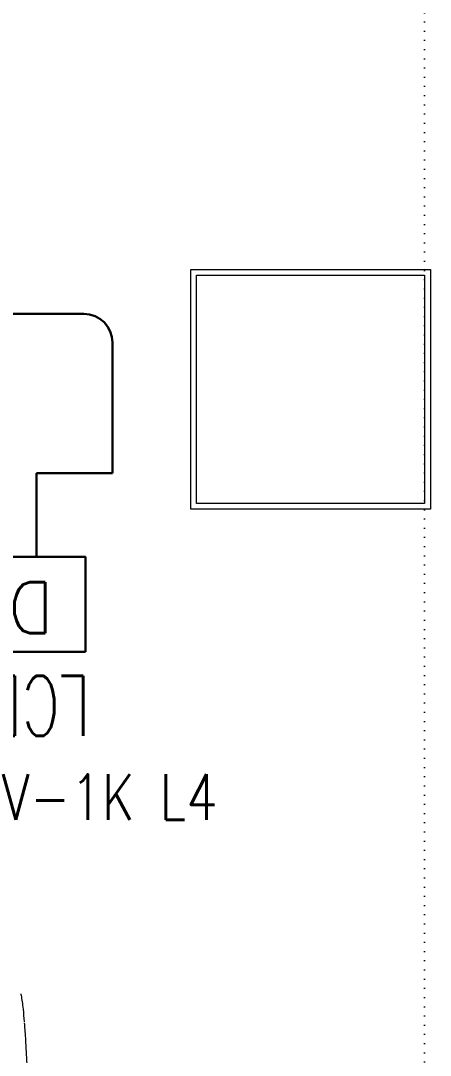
# Model space of a CAD drawing. Extents: x -1073 to 35213, y -1180 to 6950.
# Drawn here: x 18339.1 to 18482.8, y 1519.1 to 1881.6 of the extents above; entities that cross this region are included whole.
import ezdxf

# ---------------------------------------------------------------- set-up
doc = ezdxf.new("R2010")
doc.units = 0
doc.header["$LTSCALE"] = 25
doc.linetypes.add('DOT2', pattern=[0.125, 0, -0.125])
doc.layers.get('0').update_dxf_attribs({"color": 9, "lineweight": 9})
for name, color, linetype, lineweight in [('01', 9, 'Continuous', 9), ('04', 9, 'Continuous', 9), ('14', 9, 'Continuous', 9), ('20', 9, 'DOT2', 9), ('DATA TAVAN', 160, 'Continuous', 30), ('E-DATA LCD EKRAN', 7, 'Continuous', 30), ('E-DATA PRİZİ (RJ45)', 7, 'Continuous', 30), ('E-YAZI', 7, 'Continuous', 30)]:
    doc.layers.add(name, color=color, linetype=linetype, lineweight=lineweight)
doc.styles.add('E-YAZI', font='txttw.shx')

# ---------------------------------------------------------------- blocks, each defined once
blk = doc.blocks.new('p-kolon-80x80-vw')
at = {"layer": '01'}
blk.add_lwpolyline([(-40, -40), (-40, 40), (40, 40), (40, -40)], close=True, dxfattribs=at)
blk = doc.blocks.new('p-araba-polo')
for points, degree, knots in [([(0.4758, -0.7941), (0.4779, -0.7946), (0.4931, -0.7978), (0.5106, -0.8003), (0.5297, -0.8023)], 3, [0, 0, 0, 0, 0.124213, 1, 1, 1, 1]), ([(0.578, -0.8067), (0.5852, -0.8073), (0.6136, -0.8094), (0.6943, -0.8142), (0.7938, -0.8181), (0.9022, -0.8216), (0.9869, -0.8238), (1.0486, -0.8241), (1.0808, -0.8236)], 3, [0, 0, 0, 0, 0.049552, 0.182368, 0.511137, 0.607099, 0.78604, 1, 1, 1, 1]), ([(0.5894, -0.8074), (0.5894, -0.8074), (0.5894, -0.8074), (0.5894, -0.8074), (0.5894, -0.8074), (0.5894, -0.8074), (0.5894, -0.8074), (0.5894, -0.8074), (0.5894, -0.8074), (0.5894, -0.8074), (0.5894, -0.8074), (0.5894, -0.8074), (0.5894, -0.8074), (0.5894, -0.8074), (0.5894, -0.8074)], 7, [0, 0, 0, 0, 0, 0, 0, 0, 1, 1, 1, 1, 1, 1, 1, 1, 1, 1, 1, 1, 1, 1, 1])]:
    blk.add_open_spline(points, degree=degree, knots=knots)
blk.add_open_spline([(0.5299, -0.8023), (0.5443, -0.8039), (0.5588, -0.8052), (0.5741, -0.8064)], degree=3)
blk = doc.blocks.new('E-LCD+TV')
at = {"layer": 'E-DATA PRİZİ (RJ45)', "color": 1}
for p, q in [((38.46, 77.49), (38.46, 48)), ((48.29, 77.49), (48.29, 57.83)), ((77.78, 77.49), (77.78, 57.83)), ((87.61, 77.49), (87.61, 48)), ((48.29, 57.83), (77.78, 57.83)), ((38.46, 48), (87.61, 48)), ((63.03, 48), (63.03, 0)), ((0, 0), (0, 41.99))]:
    blk.add_line(p, q, dxfattribs=at)
blk.add_lwpolyline([(-24.58, 89.56), (24.58, 89.56), (24.58, 41.99), (-24.58, 41.99)], close=True, dxfattribs=at)
at = {"layer": 'E-DATA PRİZİ (RJ45)', "color": 1, "style": 'E-YAZI'}
blk.add_text('D', height=25.6, dxfattribs=at).set_placement((-8.79, 54.59))
at = {"layer": 'E-YAZI', "color": 1, "style": 'E-YAZI', "width": 0.7}
for s, p in [('LCD', (-26.97, 101.57)), ('TV', (49.03, 101.57))]:
    blk.add_text(s, height=30, dxfattribs=at).set_placement(p)

msp = doc.modelspace()

# ---------------------------------------------------------------- linework, layer by layer
at = {"layer": '14'}
msp.add_lwpolyline([(18398.84, 1794.5), (18482.84, 1794.5), (18482.84, 1710.5), (18398.84, 1710.5)], close=True, dxfattribs=at)
at = {"layer": '20'}
msp.add_lwpolyline([(18480.84, 394.5), (18480.84, 3110.5)], dxfattribs=at)
at = {"layer": 'DATA TAVAN'}
for p, q in [((18361.32, 1778.89), (17835.27, 1778.89)), ((18371.32, 1724.79), (18371.32, 1768.89)), ((18344.65, 1723.13), (18371.32, 1723.13)), ((18371.32, 1723.13), (18371.32, 1724.79))]:
    msp.add_line(p, q, dxfattribs=at)
msp.add_arc((18361.32, 1768.89), 10, 0, 90, dxfattribs=at)

# ---------------------------------------------------------------- block references
msp.add_blockref('p-kolon-80x80-vw', (18440.84, 1752.5))
at = {"layer": '04', "xscale": -100, "yscale": 100, "zscale": 100, "rotation": 90}
msp.add_blockref('p-araba-polo', (18259.73, 1588.27), dxfattribs=at)
at = {"layer": 'E-DATA LCD EKRAN', "color": 1, "xscale": 0.7, "yscale": 0.7, "zscale": 0.7, "rotation": 180}
msp.add_blockref('E-LCD+TV', (18344.65, 1723.13), dxfattribs=at)

# ---------------------------------------------------------------- texts
at = {"layer": 'E-YAZI', "color": 6, "style": 'E-YAZI', "width": 0.8}
msp.add_text('V-1K L4', height=16, dxfattribs=at).set_placement((18332.47, 1601.59))

doc.saveas('drawing.dxf')
